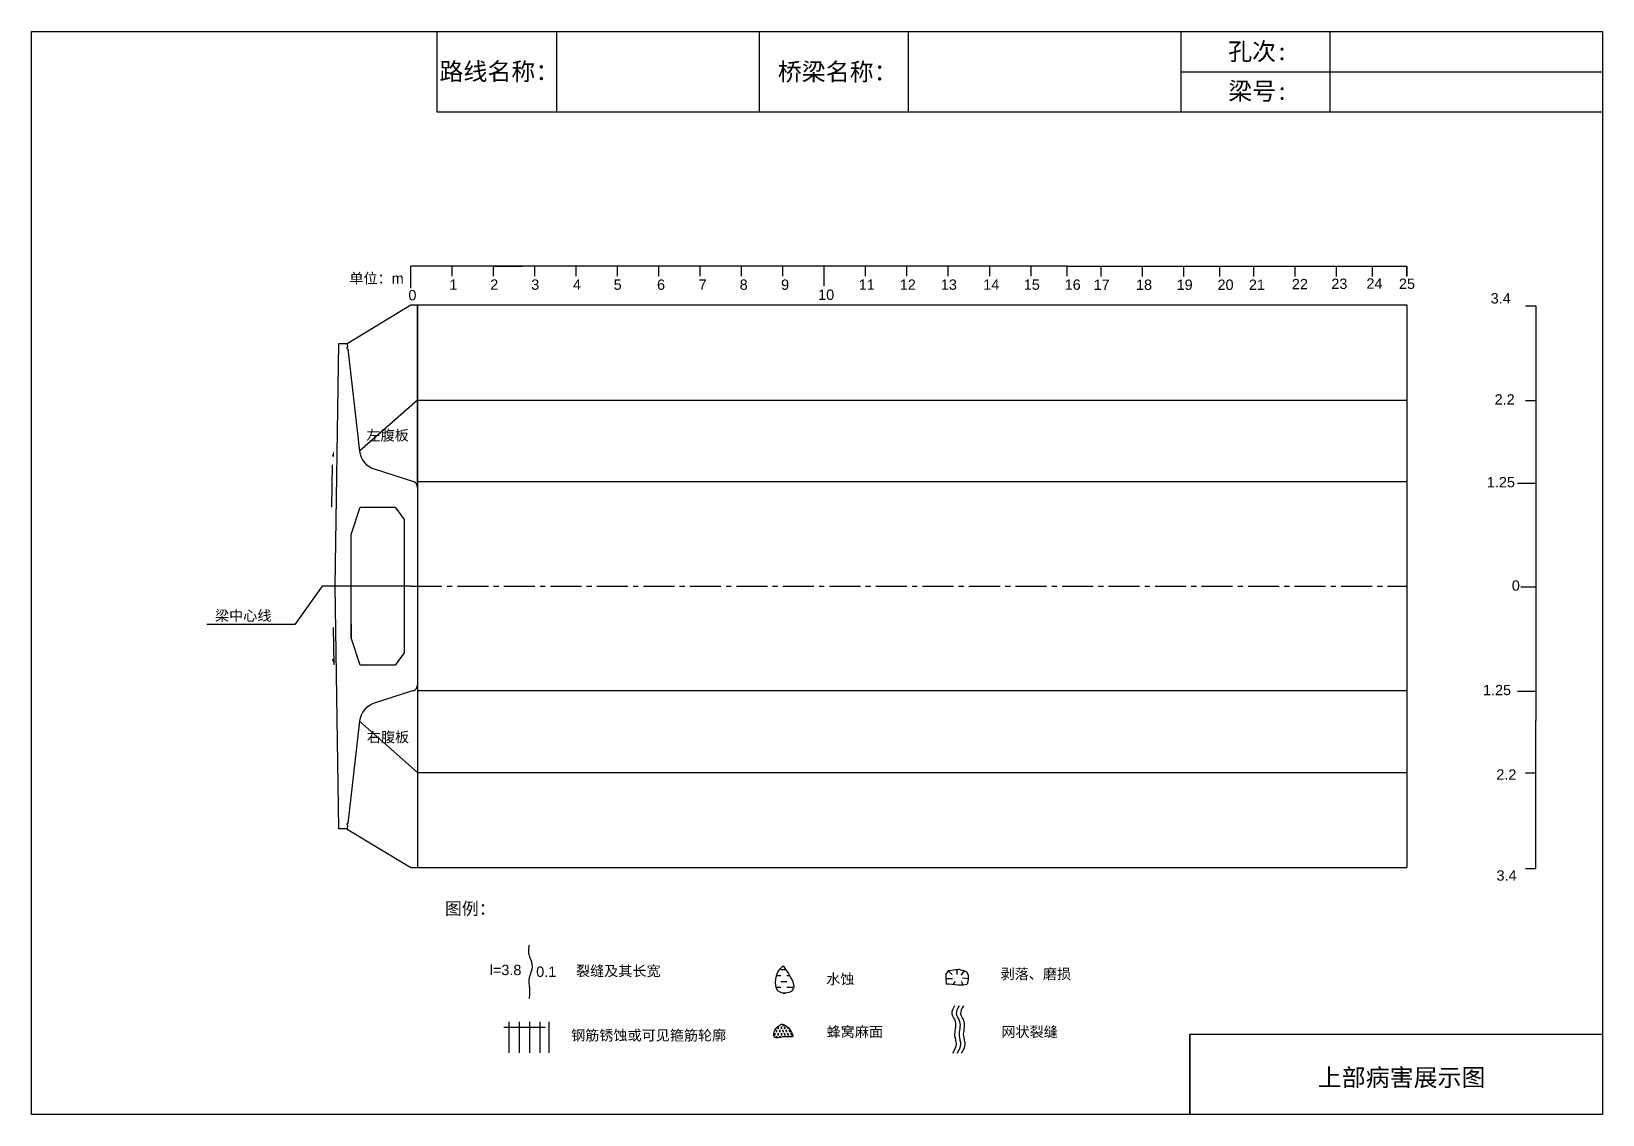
# Model space of a CAD drawing. Header units: millimetres. Extents: x 3556.3 to 3594.3, y 1613.4 to 1639.6.
import ezdxf

# ---------------------------------------------------------------- set-up
doc = ezdxf.new("R2010")
doc.units = ezdxf.units.MM
for name, pattern in [('1', [2, 1, 1]), ('CENTER2', [1.125, 0.75, -0.125, 0.125, -0.125]), ('DASHED', [0.75, 0.5, -0.25])]:
    doc.linetypes.add(name, pattern=pattern)
for name, color, linetype in [('1', 1, 'Continuous'), ('加固措施', 7, 'Continuous'), ('图层1', 7, 'Continuous'), ('病害', 5, 'Continuous')]:
    doc.layers.add(name, color=color, linetype=linetype)
doc.styles.get("Standard").update_dxf_attribs({"font": 'arial.ttf'})
doc.styles.add('汉字', font='')
doc.styles.get('汉字').set_extended_font_data('SimSun')
pattern_1 = [(0, (3272.27625, 1592.26663), (0.0396875, 0.079375), [0, -0.079375])]
pattern_2 = [(0, (3064.8249, 1562.696135), (0.0396875, 0.079375), [0, -0.079375])]
pattern_3 = [(0, (3302.55018, 1598.71911), (0.142875, 0.142875), [0.142875, -0.142875])]

# ---------------------------------------------------------------- blocks, each defined once
blk = doc.blocks.new('adfsd')
at = {"lineweight": -2, "ltscale": 0.5}
for p, q in [((1140.876, -3083.768), (1140.94, -3083.769)), ((1140.897, -3083.694), (1140.936, -3083.729)), ((1140.948, -3083.824), (1140.969, -3083.796)), ((1140.983, -3083.682), (1140.981, -3083.729)), ((1141.053, -3083.694), (1141.022, -3083.735)), ((1141.045, -3083.83), (1141.028, -3083.796)), ((1141.094, -3083.772), (1141.036, -3083.763))]:
    blk.add_line(p, q, dxfattribs=at)
blk.add_lwpolyline([(1141, -3083.682), (1140.967, -3083.682), (1140.934, -3083.69), (1140.897, -3083.694), (1140.876, -3083.727), (1140.876, -3083.768), (1140.88, -3083.818), (1140.905, -3083.818), (1140.991, -3083.83), (1141.045, -3083.83), (1141.078, -3083.822), (1141.09, -3083.814), (1141.094, -3083.772), (1141.094, -3083.735), (1141.078, -3083.707), (1141.053, -3083.694), (1141.033, -3083.69), (1141, -3083.678)], dxfattribs=at)

msp = doc.modelspace()

# ---------------------------------------------------------------- hatches: boundary and pattern name
at = {"layer": '加固措施', "lineweight": -2}
h = msp.add_hatch(dxfattribs=at)
h.set_pattern_fill('DASH', color=256, scale=0.045)
h.set_pattern_definition(pattern_3)
edge = h.paths.add_edge_path()
edge.add_spline(control_points=[(3574.498, 1616.956), (3574.462, 1616.925), (3574.296, 1616.777), (3574.251, 1616.239), (3574.921, 1616.334), (3574.673, 1616.699), (3574.498, 1616.956)], knot_values=[0, 0, 0, 0, 3.237042, 15.187225, 21.182779, 35.601669, 35.601669, 35.601669, 35.601669], degree=3, periodic=0)
h = msp.add_hatch(dxfattribs=at)
h.set_pattern_fill('DASH', color=256, scale=0.045)
h.set_pattern_definition(pattern_3)
edge = h.paths.add_edge_path()
edge.add_spline(control_points=[(3574.498, 1616.956), (3574.462, 1616.925), (3574.296, 1616.777), (3574.251, 1616.239), (3574.921, 1616.334), (3574.673, 1616.699), (3574.498, 1616.956)], knot_values=[0, 0, 0, 0, 3.237042, 15.187225, 21.182779, 35.601669, 35.601669, 35.601669, 35.601669], degree=3, periodic=0)
h = msp.add_hatch(dxfattribs=at)
h.set_pattern_fill('DOTS', scale=0.05)
h.set_pattern_definition(pattern_1)
edge = h.paths.add_edge_path()
edge.add_spline(control_points=[(3574.451, 1615.544), (3574.376, 1615.493), (3574.27, 1615.42), (3574.259, 1615.151), (3574.509, 1615.275), (3574.848, 1615.178), (3574.595, 1615.55), (3574.459, 1615.544), (3574.451, 1615.544)], knot_values=[0, 0, 0, 0, 5.205471, 7.397577, 12.944796, 16.169923, 23.88441, 24.400432, 24.400432, 24.400432, 24.400432], degree=3, periodic=0)
h = msp.add_hatch(dxfattribs=at)
h.set_pattern_fill('DOTS', scale=0.05)
h.set_pattern_definition(pattern_1)
edge = h.paths.add_edge_path()
edge.add_spline(control_points=[(3574.451, 1615.544), (3574.376, 1615.493), (3574.27, 1615.42), (3574.259, 1615.151), (3574.509, 1615.275), (3574.848, 1615.178), (3574.595, 1615.55), (3574.459, 1615.544), (3574.451, 1615.544)], knot_values=[0, 0, 0, 0, 5.205471, 7.397577, 12.944796, 16.169923, 23.88441, 24.400432, 24.400432, 24.400432, 24.400432], degree=3, periodic=0)
at = {"layer": '病害', "lineweight": -2}
h = msp.add_hatch(dxfattribs=at)
h.set_pattern_fill('DOTS', color=4, scale=0.05, style=0)
h.set_pattern_definition(pattern_2)
edge = h.paths.add_edge_path()
edge.add_spline(control_points=[(3574.451, 1615.544), (3574.376, 1615.493), (3574.27, 1615.42), (3574.259, 1615.151), (3574.509, 1615.275), (3574.848, 1615.178), (3574.595, 1615.55), (3574.459, 1615.544), (3574.451, 1615.544)], knot_values=[0, 0, 0, 0, 1.041094, 1.479515, 2.588959, 3.233985, 4.776882, 4.880086, 4.880086, 4.880086, 4.880086], degree=3, periodic=0)
h = msp.add_hatch(dxfattribs=at)
h.set_pattern_fill('DOTS', color=4, scale=0.05, style=0)
h.set_pattern_definition(pattern_2)
edge = h.paths.add_edge_path()
edge.add_spline(control_points=[(3574.451, 1615.544), (3574.376, 1615.493), (3574.27, 1615.42), (3574.259, 1615.151), (3574.509, 1615.275), (3574.848, 1615.178), (3574.595, 1615.55), (3574.459, 1615.544), (3574.451, 1615.544)], knot_values=[0, 0, 0, 0, 1.041094, 1.479515, 2.588959, 3.233985, 4.776882, 4.880086, 4.880086, 4.880086, 4.880086], degree=3, periodic=0)

# ---------------------------------------------------------------- linework, layer by layer
at = {"color": 0, "linetype": 'ByBlock'}
for p, q in [((3556.315, 1639.557), (3594.315, 1639.557)), ((3566.117, 1639.557), (3566.117, 1637.609)), ((3573.915, 1639.557), (3573.915, 1637.609)), ((3584.115, 1639.557), (3584.115, 1637.609)), ((3587.717, 1639.553), (3587.717, 1637.605)), ((3594.315, 1639.557), (3594.315, 1613.357)), ((3566.117, 1637.609), (3594.315, 1637.609)), ((3581.362, 1633.875), (3585.059, 1633.875)), ((3585.059, 1633.875), (3588.754, 1633.875)), ((3565.654, 1628.528), (3565.654, 1632.941)), ((3565.654, 1632.941), (3565.654, 1619.331)), ((3565.654, 1630.641), (3564.251, 1629.403)), ((3592.702, 1629.342), (3592.702, 1622.892)), ((3592.702, 1628.62), (3592.254, 1628.62)), ((3592.702, 1626.117), (3592.341, 1626.117)), ((3592.702, 1623.592), (3592.254, 1623.592)), ((3565.654, 1621.631), (3564.251, 1622.874)), ((3584.33, 1613.357), (3584.33, 1615.305)), ((3584.33, 1615.305), (3594.315, 1615.305)), ((3594.315, 1613.357), (3556.315, 1613.357))]:
    msp.add_line(p, q, dxfattribs=at)
at = {"color": 0}
for p, q in [((3565.491, 1633.347), (3565.491, 1633.875)), ((3581.362, 1633.875), (3565.491, 1633.875)), ((3565.491, 1633.347), (3565.491, 1633.875)), ((3581.362, 1633.875), (3565.491, 1633.875)), ((3566.491, 1633.634), (3566.491, 1633.875)), ((3566.491, 1633.634), (3566.491, 1633.875)), ((3567.491, 1633.634), (3567.491, 1633.875)), ((3567.491, 1633.875), (3568.191, 1633.875)), ((3567.491, 1633.634), (3567.491, 1633.875)), ((3567.491, 1633.875), (3568.191, 1633.875)), ((3568.491, 1633.634), (3568.491, 1633.875)), ((3568.491, 1633.634), (3568.491, 1633.875)), ((3569.491, 1633.634), (3569.491, 1633.875)), ((3569.491, 1633.634), (3569.491, 1633.875)), ((3570.491, 1633.634), (3570.491, 1633.875)), ((3570.491, 1633.634), (3570.491, 1633.875)), ((3571.491, 1633.634), (3571.491, 1633.875)), ((3571.491, 1633.634), (3571.491, 1633.875)), ((3572.491, 1633.634), (3572.491, 1633.875)), ((3572.491, 1633.634), (3572.491, 1633.875)), ((3573.491, 1633.634), (3573.491, 1633.875)), ((3573.491, 1633.634), (3573.491, 1633.875)), ((3574.491, 1633.634), (3574.491, 1633.875)), ((3574.491, 1633.634), (3574.491, 1633.875)), ((3575.491, 1633.393), (3575.491, 1633.875)), ((3575.491, 1633.393), (3575.491, 1633.875)), ((3576.491, 1633.634), (3576.491, 1633.875)), ((3576.491, 1633.634), (3576.491, 1633.875)), ((3577.491, 1633.634), (3577.491, 1633.875)), ((3577.491, 1633.634), (3577.491, 1633.875)), ((3578.491, 1633.634), (3578.491, 1633.875)), ((3578.491, 1633.634), (3578.491, 1633.875)), ((3579.491, 1633.634), (3579.491, 1633.875)), ((3579.491, 1633.634), (3579.491, 1633.875)), ((3580.491, 1633.634), (3580.491, 1633.875)), ((3580.491, 1633.634), (3580.491, 1633.875)), ((3581.362, 1633.634), (3581.362, 1633.875)), ((3582.188, 1633.632), (3582.188, 1633.873)), ((3582.188, 1633.632), (3582.188, 1633.873)), ((3583.188, 1633.632), (3583.188, 1633.873)), ((3583.188, 1633.632), (3583.188, 1633.873)), ((3584.188, 1633.632), (3584.188, 1633.873)), ((3584.188, 1633.632), (3584.188, 1633.873)), ((3585.058, 1633.632), (3585.058, 1633.873)), ((3585.883, 1633.632), (3585.883, 1633.873)), ((3586.883, 1633.632), (3586.883, 1633.873)), ((3587.883, 1633.632), (3587.883, 1633.873)), ((3588.754, 1633.632), (3588.753, 1633.875)), ((3589.578, 1633.63), (3589.578, 1633.875)), ((3592.452, 1632.923), (3592.702, 1632.923)), ((3592.452, 1632.923), (3592.702, 1632.923)), ((3592.702, 1632.923), (3592.702, 1630.623)), ((3592.702, 1632.923), (3592.702, 1630.623)), ((3592.702, 1630.623), (3592.452, 1630.623)), ((3592.702, 1630.623), (3592.452, 1630.623)), ((3592.702, 1630.622), (3592.702, 1629.342)), ((3592.702, 1630.622), (3592.702, 1629.342)), ((3563.349, 1626.136), (3562.688, 1625.21)), ((3563.349, 1626.136), (3562.688, 1625.21)), ((3562.688, 1625.21), (3560.555, 1625.21)), ((3562.688, 1625.21), (3560.555, 1625.21)), ((3592.702, 1621.612), (3592.702, 1622.892)), ((3592.702, 1621.612), (3592.702, 1622.892)), ((3592.702, 1621.612), (3592.452, 1621.612)), ((3592.702, 1621.612), (3592.452, 1621.612)), ((3592.702, 1619.312), (3592.702, 1621.612)), ((3592.702, 1619.312), (3592.702, 1621.612)), ((3592.452, 1619.312), (3592.702, 1619.312)), ((3592.452, 1619.312), (3592.702, 1619.312))]:
    msp.add_line(p, q, dxfattribs=at)
for p, q in [((3588.753, 1633.875), (3589.578, 1633.875)), ((3589.578, 1633.875), (3589.578, 1633.643)), ((3563.951, 1632.011), (3565.491, 1632.941)), ((3563.951, 1632.011), (3565.491, 1632.941)), ((3565.491, 1632.941), (3581.362, 1632.941)), ((3565.491, 1632.941), (3589.578, 1632.941)), ((3589.578, 1632.941), (3589.578, 1619.331)), ((3565.654, 1630.641), (3581.362, 1630.641)), ((3565.654, 1630.641), (3589.578, 1630.641)), ((3565.654, 1628.667), (3589.578, 1628.667)), ((3565.491, 1626.136), (3563.349, 1626.136)), ((3565.491, 1626.136), (3563.349, 1626.136)), ((3565.654, 1623.611), (3589.578, 1623.611)), ((3565.654, 1621.631), (3581.362, 1621.631)), ((3565.654, 1621.631), (3589.578, 1621.631)), ((3563.951, 1620.261), (3565.491, 1619.331)), ((3563.951, 1620.261), (3565.491, 1619.331)), ((3565.491, 1619.331), (3585.06, 1619.331)), ((3565.491, 1619.331), (3589.578, 1619.331))]:
    msp.add_line(p, q)
at = {"color": 5, "linetype": '1', "ltscale": 7.5}
for p, q in [((3563.658, 1626.139), (3563.746, 1632.011)), ((3563.746, 1632.011), (3563.951, 1632.011)), ((3563.951, 1632.011), (3563.962, 1631.923)), ((3563.967, 1631.879), (3564.251, 1629.403)), ((3564.604, 1628.973), (3565.553, 1628.667)), ((3565.654, 1628.528), (3565.654, 1623.75)), ((3563.746, 1620.267), (3563.658, 1626.139)), ((3565.553, 1623.611), (3564.604, 1623.305)), ((3564.251, 1622.874), (3563.967, 1620.398)), ((3563.962, 1620.355), (3563.951, 1620.267)), ((3563.951, 1620.267), (3563.746, 1620.267))]:
    msp.add_line(p, q, dxfattribs=at)
at = {"color": 7, "linetype": 'Continuous', "ltscale": 7.5}
for p, q in [((3563.592, 1629.075), (3563.576, 1628.047)), ((3563.634, 1624.233), (3563.62, 1625.141))]:
    msp.add_line(p, q, dxfattribs=at)
at = {"color": 1, "linetype": 'CENTER2'}
for q in [(3581.362, 1626.136), (3589.578, 1626.136)]:
    msp.add_line((3565.491, 1626.136), q, dxfattribs=at)
at = {"color": 2, "linetype": '1', "ltscale": 7.5}
msp.add_line((3564.044, 1625.221), (3564.044, 1624.891), dxfattribs=at)
at = {"color": 1, "linetype": 'DASHED', "ltscale": 2}
for p, q in [((3567.737, 1615.474), (3568.987, 1615.474)), ((3567.737, 1615.474), (3568.987, 1615.474)), ((3567.862, 1615.599), (3567.862, 1614.849)), ((3567.862, 1615.599), (3567.862, 1614.849)), ((3568.112, 1615.599), (3568.112, 1614.849)), ((3568.112, 1615.599), (3568.112, 1614.849)), ((3568.362, 1615.599), (3568.362, 1614.849)), ((3568.362, 1615.599), (3568.362, 1614.849)), ((3568.612, 1615.599), (3568.612, 1614.849)), ((3568.612, 1615.599), (3568.612, 1614.849)), ((3568.826, 1615.601), (3568.826, 1614.851)), ((3568.826, 1615.601), (3568.826, 1614.851))]:
    msp.add_line(p, q, dxfattribs=at)
at = {"color": 0, "linetype": 'ByBlock'}
msp.add_lwpolyline([(3556.315, 1639.557), (3594.315, 1639.557), (3594.315, 1613.357), (3556.315, 1613.357)], close=True, dxfattribs=at)
at = {"color": 5}
for centre, start, end in [((3563.964, 1631.901), 96.5602, 276.5602), ((3563.964, 1620.377), 83.4398, 263.4398)]:
    msp.add_arc(centre, 0.022, start, end, dxfattribs=at)
for points in [[(3578.644, 1615.985), (3578.577, 1615.795), (3578.657, 1615.605), (3578.644, 1615.262), (3578.681, 1615.06), (3578.589, 1614.833)], [(3578.644, 1615.985), (3578.577, 1615.795), (3578.657, 1615.605), (3578.644, 1615.262), (3578.681, 1615.06), (3578.589, 1614.833)], [(3578.751, 1615.985), (3578.683, 1615.795), (3578.763, 1615.605), (3578.751, 1615.262), (3578.787, 1615.06), (3578.695, 1614.833)], [(3578.751, 1615.985), (3578.683, 1615.795), (3578.763, 1615.605), (3578.751, 1615.262), (3578.787, 1615.06), (3578.695, 1614.833)], [(3578.855, 1615.985), (3578.787, 1615.795), (3578.867, 1615.605), (3578.855, 1615.262), (3578.892, 1615.06), (3578.8, 1614.833)], [(3578.855, 1615.985), (3578.787, 1615.795), (3578.867, 1615.605), (3578.855, 1615.262), (3578.892, 1615.06), (3578.8, 1614.833)]]:
    msp.add_spline(points, degree=3)
at = {"lineweight": -2}
msp.add_spline([(3574.451, 1615.544), (3574.276, 1615.351), (3574.276, 1615.241), (3574.554, 1615.241), (3574.715, 1615.241), (3574.476, 1615.544), (3574.451, 1615.544)], degree=3, dxfattribs=at)
msp.add_spline([(3574.451, 1615.544), (3574.276, 1615.351), (3574.276, 1615.241), (3574.554, 1615.241), (3574.715, 1615.241), (3574.476, 1615.544), (3574.451, 1615.544)], degree=3, dxfattribs=at)
at = {"color": 7}
for points in [[(3563.634, 1629.418), (3563.633, 1629.34), (3563.581, 1629.283), (3563.632, 1629.263)], [(3563.634, 1624.233), (3563.633, 1624.311), (3563.581, 1624.369), (3563.632, 1624.389)]]:
    msp.add_solid(points, dxfattribs=at)
at = {"layer": '1', "color": 5, "linetype": '1', "ltscale": 7.5}
for p, q in [((3564.044, 1627.387), (3564.264, 1628.047)), ((3564.264, 1628.047), (3565.111, 1628.047)), ((3565.111, 1628.047), (3565.331, 1627.754)), ((3565.331, 1627.754), (3565.331, 1624.524)), ((3564.044, 1624.891), (3564.044, 1627.387)), ((3564.264, 1624.231), (3564.044, 1624.891)), ((3565.331, 1624.524), (3565.111, 1624.231)), ((3565.111, 1624.231), (3564.264, 1624.231))]:
    msp.add_line(p, q, dxfattribs=at)
for centre, major_axis, start_param, end_param in [((3564.762, 1629.462), (-0.363, 0.363), 0.899895, 2.044152), ((3565.507, 1628.528), (-0.104, 0.104), 3.926991, 5.185745), ((3565.507, 1623.75), (-0.104, -0.104), 1.09744, 2.356194), ((3564.762, 1622.816), (-0.363, 0.363), 5.809829, 6.954086)]:
    msp.add_ellipse(centre, major_axis=major_axis, ratio=1, start_param=start_param, end_param=end_param, dxfattribs=at)
at = {"layer": '加固措施', "lineweight": -2}
msp.add_spline([(3574.498, 1616.956), (3574.397, 1616.851), (3574.42, 1616.314), (3574.689, 1616.336), (3574.498, 1616.956)], degree=3, dxfattribs=at)
msp.add_spline([(3574.498, 1616.956), (3574.397, 1616.851), (3574.42, 1616.314), (3574.689, 1616.336), (3574.498, 1616.956)], degree=3, dxfattribs=at)
at = {"layer": '图层1', "lineweight": -2}
msp.add_open_spline([(3568.351, 1617.455), (3568.348, 1617.439), (3568.346, 1617.424), (3568.338, 1617.378), (3568.334, 1617.349), (3568.333, 1617.308), (3568.333, 1617.295), (3568.334, 1617.274), (3568.335, 1617.267), (3568.338, 1617.252), (3568.339, 1617.244), (3568.346, 1617.217), (3568.354, 1617.195), (3568.372, 1617.149), (3568.382, 1617.124), (3568.402, 1617.069), (3568.411, 1617.04), (3568.42, 1616.989), (3568.422, 1616.969), (3568.423, 1616.93), (3568.421, 1616.91), (3568.416, 1616.874), (3568.413, 1616.857), (3568.404, 1616.823), (3568.4, 1616.807), (3568.387, 1616.767), (3568.379, 1616.744), (3568.365, 1616.701), (3568.359, 1616.68), (3568.352, 1616.653), (3568.35, 1616.644), (3568.348, 1616.629), (3568.347, 1616.622), (3568.346, 1616.607), (3568.345, 1616.6), (3568.345, 1616.573), (3568.346, 1616.552), (3568.35, 1616.506), (3568.352, 1616.483), (3568.357, 1616.44), (3568.358, 1616.423), (3568.361, 1616.39), (3568.361, 1616.375), (3568.362, 1616.344), (3568.362, 1616.33), (3568.361, 1616.285), (3568.359, 1616.257), (3568.356, 1616.207), (3568.354, 1616.185), (3568.353, 1616.164)], degree=3, knots=[0, 0, 0, 0, 0.93103, 0.93103, 2.904338, 2.904338, 3.933552, 3.933552, 4.598026, 4.598026, 5.2625, 5.2625, 6.799065, 6.799065, 8.335629, 8.335629, 9.872194, 9.872194, 10.744529, 10.744529, 11.616864, 11.616864, 12.4892, 12.4892, 13.361535, 13.361535, 14.755665, 14.755665, 16.149795, 16.149795, 16.835641, 16.835641, 17.410365, 17.410365, 17.98509, 17.98509, 19.45733, 19.45733, 20.929571, 20.929571, 21.910052, 21.910052, 22.722819, 22.722819, 23.535585, 23.535585, 25.161117, 25.161117, 26.428502, 26.428502, 26.428502, 26.428502], dxfattribs=at)
msp.add_open_spline([(3568.351, 1617.455), (3568.348, 1617.439), (3568.346, 1617.424), (3568.338, 1617.378), (3568.334, 1617.349), (3568.333, 1617.308), (3568.333, 1617.295), (3568.334, 1617.274), (3568.335, 1617.267), (3568.338, 1617.252), (3568.339, 1617.244), (3568.346, 1617.217), (3568.354, 1617.195), (3568.372, 1617.149), (3568.382, 1617.124), (3568.402, 1617.069), (3568.411, 1617.04), (3568.42, 1616.989), (3568.422, 1616.969), (3568.423, 1616.93), (3568.421, 1616.91), (3568.416, 1616.874), (3568.413, 1616.857), (3568.404, 1616.823), (3568.4, 1616.807), (3568.387, 1616.767), (3568.379, 1616.744), (3568.365, 1616.701), (3568.359, 1616.68), (3568.352, 1616.653), (3568.35, 1616.644), (3568.348, 1616.629), (3568.347, 1616.622), (3568.346, 1616.607), (3568.345, 1616.6), (3568.345, 1616.573), (3568.346, 1616.552), (3568.35, 1616.506), (3568.352, 1616.483), (3568.357, 1616.44), (3568.358, 1616.423), (3568.361, 1616.39), (3568.361, 1616.375), (3568.362, 1616.344), (3568.362, 1616.33), (3568.361, 1616.285), (3568.359, 1616.257), (3568.356, 1616.207), (3568.354, 1616.185), (3568.353, 1616.164)], degree=3, knots=[0, 0, 0, 0, 0.93103, 0.93103, 2.904338, 2.904338, 3.933552, 3.933552, 4.598026, 4.598026, 5.2625, 5.2625, 6.799065, 6.799065, 8.335629, 8.335629, 9.872194, 9.872194, 10.744529, 10.744529, 11.616864, 11.616864, 12.4892, 12.4892, 13.361535, 13.361535, 14.755665, 14.755665, 16.149795, 16.149795, 16.835641, 16.835641, 17.410365, 17.410365, 17.98509, 17.98509, 19.45733, 19.45733, 20.929571, 20.929571, 21.910052, 21.910052, 22.722819, 22.722819, 23.535585, 23.535585, 25.161117, 25.161117, 26.428502, 26.428502, 26.428502, 26.428502], dxfattribs=at)
at = {"layer": '病害', "color": 5}
for p, q in [((3566.117, 1639.557), (3566.117, 1637.609)), ((3573.915, 1639.557), (3573.915, 1637.609)), ((3584.115, 1639.557), (3584.115, 1637.609)), ((3594.315, 1639.557), (3594.315, 1637.609)), ((3566.117, 1637.609), (3584.075, 1637.609)), ((3584.075, 1637.609), (3594.315, 1637.609)), ((3584.33, 1615.305), (3594.315, 1615.305)), ((3584.33, 1615.305), (3584.33, 1613.357))]:
    msp.add_line(p, q, dxfattribs=at)
at = {"layer": '病害', "color": 0}
for p, q in [((3569.013, 1639.557), (3569.013, 1637.609)), ((3577.517, 1639.557), (3577.517, 1637.609)), ((3584.115, 1638.579), (3594.315, 1638.579))]:
    msp.add_line(p, q, dxfattribs=at)

# ---------------------------------------------------------------- block references
at = {"color": 0, "xscale": 2.5, "yscale": 2.5, "zscale": 2.5}
msp.add_blockref('adfsd', (726.241, 9326.067), dxfattribs=at)
msp.add_blockref('adfsd', (726.241, 9326.067), dxfattribs=at)

# ---------------------------------------------------------------- texts
for s, p in [('单位：m', (3564.005, 1633.459)), ('单位：m', (3564.005, 1633.459)), ('0', (3565.432, 1633.052)), ('0', (3565.432, 1633.052)), ('1', (3566.422, 1633.307)), ('1', (3566.422, 1633.307)), ('2', (3567.411, 1633.307)), ('2', (3567.411, 1633.307)), ('3', (3568.402, 1633.307)), ('3', (3568.402, 1633.307)), ('4', (3569.412, 1633.307)), ('4', (3569.412, 1633.307)), ('5', (3570.396, 1633.307)), ('5', (3570.396, 1633.307)), ('6', (3571.446, 1633.307)), ('6', (3571.446, 1633.307)), ('7', (3572.453, 1633.307)), ('7', (3572.453, 1633.307)), ('8', (3573.445, 1633.307)), ('8', (3573.445, 1633.307)), ('9', (3574.446, 1633.307)), ('9', (3574.446, 1633.307)), ('10', (3575.342, 1633.063)), ('10', (3575.342, 1633.063)), ('11', (3576.325, 1633.307)), ('11', (3576.325, 1633.307)), ('12', (3577.316, 1633.307)), ('12', (3577.316, 1633.307)), ('13', (3578.31, 1633.307)), ('13', (3578.31, 1633.307)), ('14', (3579.335, 1633.307)), ('14', (3579.335, 1633.307)), ('15', (3580.316, 1633.307)), ('15', (3580.316, 1633.307)), ('16', (3581.305, 1633.307)), ('16', (3581.305, 1633.307)), ('17', (3582.006, 1633.305)), ('18', (3583.031, 1633.305)), ('19', (3584.012, 1633.305)), ('20', (3585.002, 1633.305)), ('21', (3585.76, 1633.305)), ('22', (3586.799, 1633.32)), ('23', (3587.754, 1633.328)), ('24', (3588.604, 1633.335)), ('25', (3589.389, 1633.328)), ('3.4', (3591.608, 1632.976)), ('2.2', (3591.703, 1630.531)), ('左腹板', (3564.419, 1629.662)), ('左腹板', (3564.419, 1629.662)), ('1.25', (3591.516, 1628.529)), ('0', (3592.119, 1626.03)), ('梁中心线', (3560.755, 1625.301)), ('梁中心线', (3560.755, 1625.301)), ('1.25', (3591.422, 1623.501)), ('右腹板', (3564.427, 1622.363)), ('右腹板', (3564.427, 1622.363)), ('2.2', (3591.746, 1621.458)), ('3.4', (3591.75, 1619.016))]:
    msp.add_text(s, height=0.25).set_placement(p)
at = {"layer": '图层1', "style": '汉字'}
for s, p in [('孔次:', (3585.258, 1638.861)), ('路线名称：', (3566.183, 1638.376)), ('桥梁名称：', (3574.366, 1638.368)), ('梁号:', (3585.26, 1637.902)), ('上部病害展示图', (3587.425, 1614.043))]:
    msp.add_text(s, height=0.425, dxfattribs=at).set_placement(p)
at = {"layer": '图层1', "lineweight": -2, "attachment_point": 1}
for s, insert, char_height in [('图例：', (3566.316, 1618.489), 0.3), ('图例：', (3566.316, 1618.489), 0.3), ('l=3.8', (3567.398, 1616.98), 0.25), ('l=3.8', (3567.398, 1616.98), 0.25), ('0.1', (3568.523, 1616.938), 0.25), ('0.1', (3568.523, 1616.938), 0.25), ('裂缝及其长宽', (3569.486, 1616.956), 0.25), ('裂缝及其长宽', (3569.486, 1616.956), 0.25), ('剥落、磨损', (3579.755, 1616.885), 0.25), ('剥落、磨损', (3579.755, 1616.885), 0.25), ('水蚀', (3575.538, 1616.759), 0.25), ('水蚀', (3575.538, 1616.759), 0.25), ('钢筋锈蚀或可见箍筋轮廓', (3569.368, 1615.4), 0.25), ('钢筋锈蚀或可见箍筋轮廓', (3569.368, 1615.4), 0.25), ('蜂窝麻面', (3575.548, 1615.484), 0.25), ('蜂窝麻面', (3575.548, 1615.484), 0.25), ('网状裂缝', (3579.774, 1615.484), 0.25), ('网状裂缝', (3579.774, 1615.484), 0.25)]:
    msp.add_mtext(s, dxfattribs=dict(at, insert=insert, char_height=char_height))

doc.saveas('drawing.dxf')
